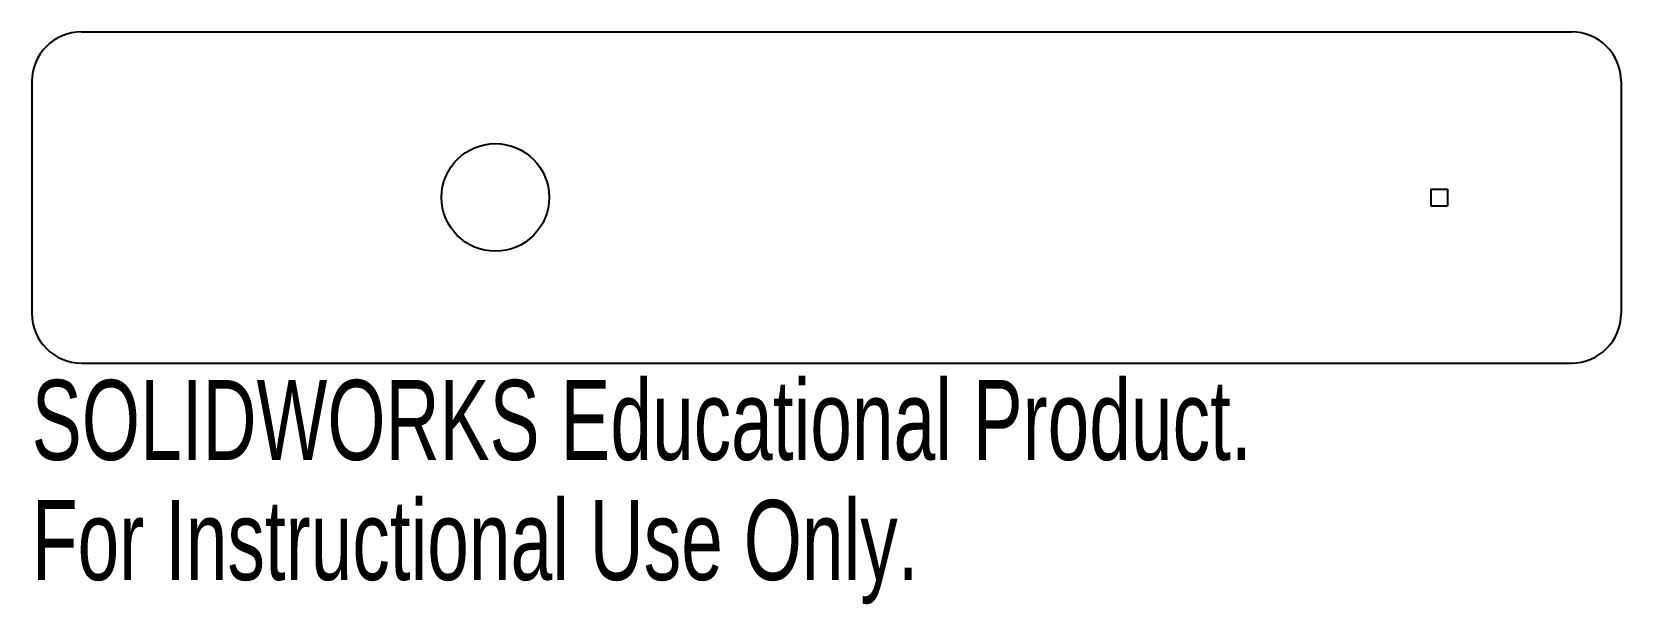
# Paper-space layout '_Top' of a CAD drawing. Header units: millimetres. Extents: x -48 to 48, y -24.6 to 10.
import ezdxf

# ---------------------------------------------------------------- set-up
doc = ezdxf.new("R2010")
doc.units = ezdxf.units.MM
doc.styles.add('SLDTEXTSTYLE0', font='TXT', dxfattribs={"width": 0.7})

psp = doc.layouts.new('_Top')

# ---------------------------------------------------------------- linework, layer by layer
at = {"color": 7, "linetype": 'Continuous', "lineweight": 25}
for p, q in [((-45, 10), (45, 10)), ((-48, 7), (-48, -7)), ((48, 7), (48, -7)), ((36.5, 0.5), (36.5, -0.5)), ((36.5, 0.5), (37.5, 0.5)), ((37.5, 0.5), (37.5, -0.5)), ((36.5, -0.5), (37.5, -0.5)), ((-45, -10), (45, -10))]:
    psp.add_line(p, q, dxfattribs=at)
psp.add_circle((-20, 0), 3.25, dxfattribs=at)
for centre, start, end in [((-45, 7), 90, 180), ((45, 7), 0, 90), ((-45, -7), 180, 270), ((45, -7), 270, 0)]:
    psp.add_arc(centre, 3, start, end, dxfattribs=at)

# ---------------------------------------------------------------- texts
at = {"color": 7, "linetype": 'Continuous', "char_height": 4.83362, "attachment_point": 1, "style": 'SLDTEXTSTYLE0'}
for s, insert in [('SOLIDWORKS Educational Product.', (-48, -11.02)), ('For Instructional Use Only.', (-48, -18.27))]:
    psp.add_mtext(s, dxfattribs=dict(at, insert=insert))

doc.saveas('drawing.dxf')
